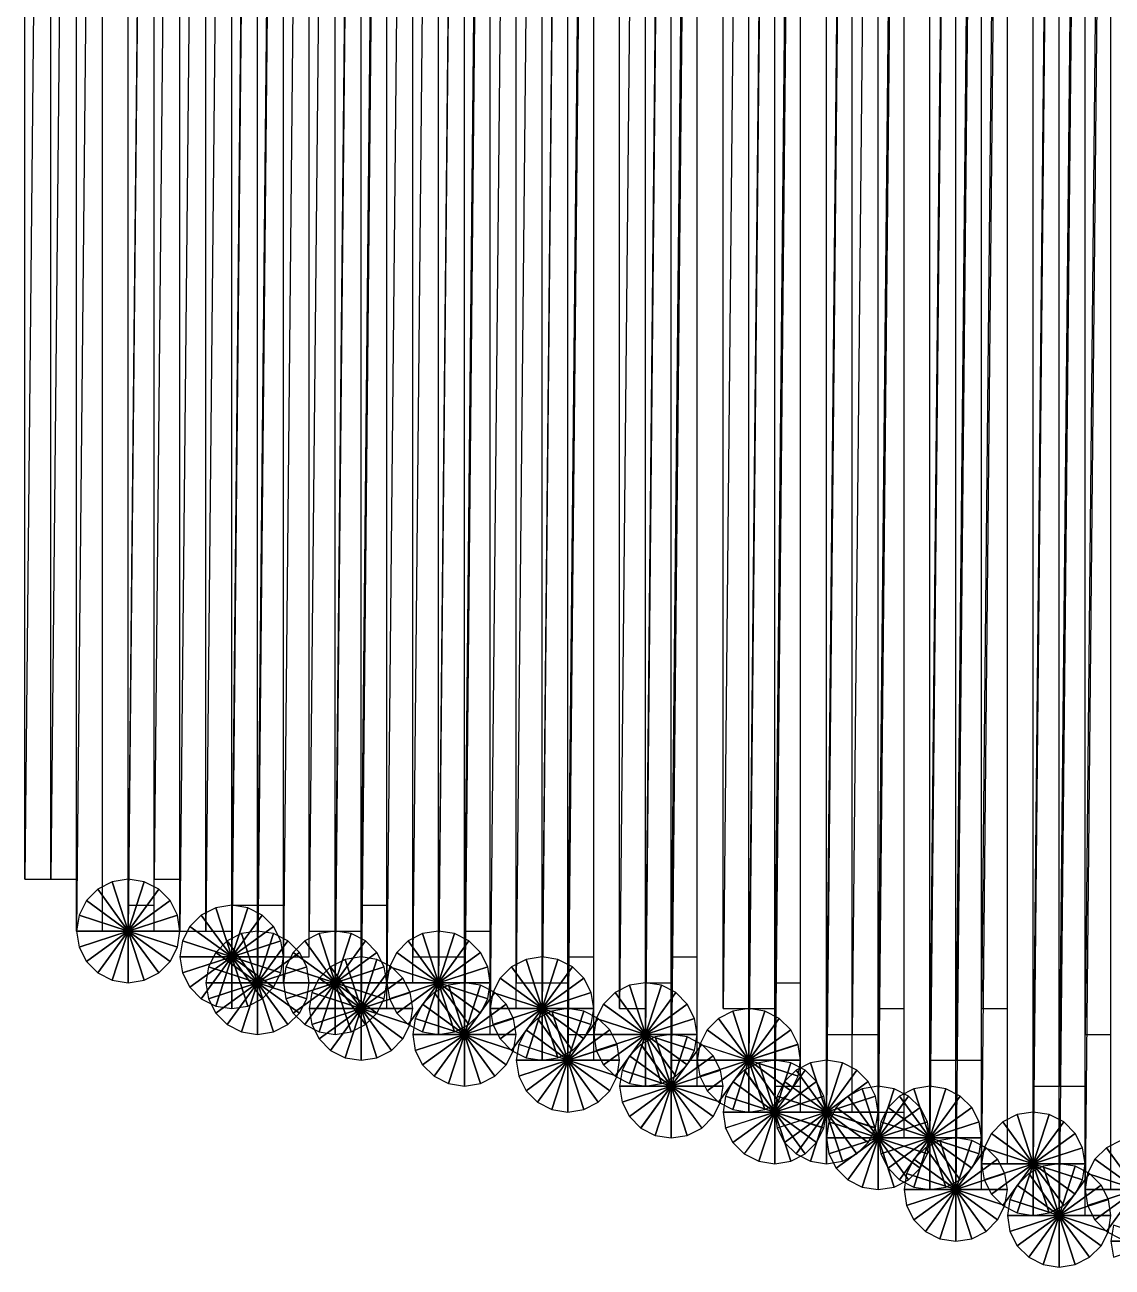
# Model space of a CAD drawing. Header units: metres. Extents: x -172 to 779, y -182 to 937.
# Drawn here: x -116 to -73.95, y 729 to 777.05 of the extents above; entities that cross this region are included whole.
import ezdxf

# ---------------------------------------------------------------- set-up
doc = ezdxf.new("R2010")
doc.units = ezdxf.units.M

msp = doc.modelspace()

# ---------------------------------------------------------------- linework, layer by layer
for points in [[(-116, 744), (-115, 744), (-115, 845), (-114.9999, 845.0001, 0.0001)], [(-115, 845), (-116, 744), (-116, 845), (-115.9999, 845.0001, 0.0001)], [(-116, 744), (-115, 744), (-115, 845), (-114.9999, 845.0001, 0.0001)], [(-115, 845), (-116, 744), (-116, 845), (-115.9999, 845.0001, 0.0001)], [(-115, 744), (-114, 744), (-114, 845), (-113.9999, 845.0001, 0.0001)], [(-114, 845), (-115, 744), (-115, 845), (-114.9999, 845.0001, 0.0001)], [(-111, 744), (-110, 744), (-110, 845), (-109.9999, 845.0001, 0.0001)], [(-110, 845), (-111, 744), (-111, 845), (-110.9999, 845.0001, 0.0001)], [(-112, 743), (-111, 743), (-111, 844), (-110.9999, 844.0001, 0.0001)], [(-111, 844), (-112, 743), (-112, 844), (-111.9999, 844.0001, 0.0001)], [(-112, 743), (-111, 743), (-111, 844), (-110.9999, 844.0001, 0.0001)], [(-111, 844), (-112, 743), (-112, 844), (-111.9999, 844.0001, 0.0001)], [(-108, 743), (-107, 743), (-107, 844), (-106.9999, 844.0001, 0.0001)], [(-107, 844), (-108, 743), (-108, 844), (-107.9999, 844.0001, 0.0001)], [(-107, 743), (-106, 743), (-106, 844), (-105.9999, 844.0001, 0.0001)], [(-106, 844), (-107, 743), (-107, 844), (-106.9999, 844.0001, 0.0001)], [(-103, 743), (-102, 743), (-102, 844), (-101.9999, 844.0001, 0.0001)], [(-102, 844), (-103, 743), (-103, 844), (-102.9999, 844.0001, 0.0001)], [(-114, 742), (-113, 742), (-113, 843), (-112.9999, 843.0001, 0.0001)], [(-113, 843), (-114, 742), (-114, 843), (-113.9999, 843.0001, 0.0001)], [(-112, 742), (-111, 742), (-111, 843), (-110.9999, 843.0001, 0.0001)], [(-111, 843), (-112, 742), (-112, 843), (-111.9999, 843.0001, 0.0001)], [(-110, 742), (-109, 742), (-109, 843), (-108.9999, 843.0001, 0.0001)], [(-109, 843), (-110, 742), (-110, 843), (-109.9999, 843.0001, 0.0001)], [(-109, 742), (-108, 742), (-108, 843), (-107.9999, 843.0001, 0.0001)], [(-108, 843), (-109, 742), (-109, 843), (-108.9999, 843.0001, 0.0001)], [(-105, 742), (-104, 742), (-104, 843), (-103.9999, 843.0001, 0.0001)], [(-104, 843), (-105, 742), (-105, 843), (-104.9999, 843.0001, 0.0001)], [(-104, 742), (-103, 742), (-103, 843), (-102.9999, 843.0001, 0.0001)], [(-103, 843), (-104, 742), (-104, 843), (-103.9999, 843.0001, 0.0001)], [(-99, 742), (-98, 742), (-98, 843), (-97.9999, 843.0001, 0.0001)], [(-98, 843), (-99, 742), (-99, 843), (-98.9999, 843.0001, 0.0001)], [(-108, 741), (-107, 741), (-107, 842), (-106.9999, 842.0001, 0.0001)], [(-107, 842), (-108, 741), (-108, 842), (-107.9999, 842.0001, 0.0001)], [(-106, 741), (-105, 741), (-105, 842), (-104.9999, 842.0001, 0.0001)], [(-105, 842), (-106, 741), (-106, 842), (-105.9999, 842.0001, 0.0001)], [(-101, 741), (-100, 741), (-100, 842), (-99.9999, 842.0001, 0.0001)], [(-100, 842), (-101, 741), (-101, 842), (-100.9999, 842.0001, 0.0001)], [(-100, 741), (-99, 741), (-99, 842), (-98.9999, 842.0001, 0.0001)], [(-99, 842), (-100, 741), (-100, 842), (-99.9999, 842.0001, 0.0001)], [(-95, 741), (-94, 741), (-94, 842), (-93.9999, 842.0001, 0.0001)], [(-94, 842), (-95, 741), (-95, 842), (-94.9999, 842.0001, 0.0001)], [(-91, 741), (-90, 741), (-90, 842), (-89.9999, 842.0001, 0.0001)], [(-90, 842), (-91, 741), (-91, 842), (-90.9999, 842.0001, 0.0001)], [(-107, 740), (-106, 740), (-106, 841), (-105.9999, 841.0001, 0.0001)], [(-106, 841), (-107, 740), (-107, 841), (-106.9999, 841.0001, 0.0001)], [(-104, 740), (-103, 740), (-103, 841), (-102.9999, 841.0001, 0.0001)], [(-103, 841), (-104, 740), (-104, 841), (-103.9999, 841.0001, 0.0001)], [(-102, 740), (-101, 740), (-101, 841), (-100.9999, 841.0001, 0.0001)], [(-101, 841), (-102, 740), (-102, 841), (-101.9999, 841.0001, 0.0001)], [(-100, 740), (-99, 740), (-99, 841), (-98.9999, 841.0001, 0.0001)], [(-99, 841), (-100, 740), (-100, 841), (-99.9999, 841.0001, 0.0001)], [(-97, 740), (-96, 740), (-96, 841), (-95.9999, 841.0001, 0.0001)], [(-96, 841), (-97, 740), (-97, 841), (-96.9999, 841.0001, 0.0001)], [(-96, 740), (-95, 740), (-95, 841), (-94.9999, 841.0001, 0.0001)], [(-95, 841), (-96, 740), (-96, 841), (-95.9999, 841.0001, 0.0001)], [(-92, 740), (-91, 740), (-91, 841), (-90.9999, 841.0001, 0.0001)], [(-91, 841), (-92, 740), (-92, 841), (-91.9999, 841.0001, 0.0001)], [(-87, 740), (-86, 740), (-86, 841), (-85.9999, 841.0001, 0.0001)], [(-86, 841), (-87, 740), (-87, 841), (-86.9999, 841.0001, 0.0001)], [(-103, 739), (-102, 739), (-102, 840), (-101.9999, 840.0001, 0.0001)], [(-102, 840), (-103, 739), (-103, 840), (-102.9999, 840.0001, 0.0001)], [(-98, 739), (-97, 739), (-97, 840), (-96.9999, 840.0001, 0.0001)], [(-97, 840), (-98, 739), (-98, 840), (-97.9999, 840.0001, 0.0001)], [(-96, 739), (-95, 739), (-95, 840), (-94.9999, 840.0001, 0.0001)], [(-95, 840), (-96, 739), (-96, 840), (-95.9999, 840.0001, 0.0001)], [(-93, 739), (-92, 739), (-92, 840), (-91.9999, 840.0001, 0.0001)], [(-92, 840), (-93, 739), (-93, 840), (-92.9999, 840.0001, 0.0001)], [(-89, 739), (-88, 739), (-88, 840), (-87.9999, 840.0001, 0.0001)], [(-88, 840), (-89, 739), (-89, 840), (-88.9999, 840.0001, 0.0001)], [(-88, 739), (-87, 739), (-87, 840), (-86.9999, 840.0001, 0.0001)], [(-87, 840), (-88, 739), (-88, 840), (-87.9999, 840.0001, 0.0001)], [(-83, 739), (-82, 739), (-82, 840), (-81.9999, 840.0001, 0.0001)], [(-82, 840), (-83, 739), (-83, 840), (-82.9999, 840.0001, 0.0001)], [(-79, 739), (-78, 739), (-78, 840), (-77.9999, 840.0001, 0.0001)], [(-78, 840), (-79, 739), (-79, 840), (-78.9999, 840.0001, 0.0001)], [(-99, 738), (-98, 738), (-98, 839), (-97.9999, 839.0001, 0.0001)], [(-98, 839), (-99, 738), (-99, 839), (-98.9999, 839.0001, 0.0001)], [(-95, 738), (-94, 738), (-94, 839), (-93.9999, 839.0001, 0.0001)], [(-94, 839), (-95, 738), (-95, 839), (-94.9999, 839.0001, 0.0001)], [(-92, 738), (-91, 738), (-91, 839), (-90.9999, 839.0001, 0.0001)], [(-91, 839), (-92, 738), (-92, 839), (-91.9999, 839.0001, 0.0001)], [(-85, 738), (-84, 738), (-84, 839), (-83.9999, 839.0001, 0.0001)], [(-84, 839), (-85, 738), (-85, 839), (-84.9999, 839.0001, 0.0001)], [(-84, 738), (-83, 738), (-83, 839), (-82.9999, 839.0001, 0.0001)], [(-83, 839), (-84, 738), (-84, 839), (-83.9999, 839.0001, 0.0001)], [(-75, 738), (-74, 738), (-74, 839), (-73.9999, 839.0001, 0.0001)], [(-74, 839), (-75, 738), (-75, 839), (-74.9999, 839.0001, 0.0001)], [(-95, 737), (-94, 737), (-94, 838), (-93.9999, 838.0001, 0.0001)], [(-94, 838), (-95, 737), (-95, 838), (-94.9999, 838.0001, 0.0001)], [(-91, 737), (-90, 737), (-90, 838), (-89.9999, 838.0001, 0.0001)], [(-90, 838), (-91, 737), (-91, 838), (-90.9999, 838.0001, 0.0001)], [(-88, 737), (-87, 737), (-87, 838), (-86.9999, 838.0001, 0.0001)], [(-87, 838), (-88, 737), (-88, 838), (-87.9999, 838.0001, 0.0001)], [(-81, 737), (-80, 737), (-80, 838), (-79.9999, 838.0001, 0.0001)], [(-80, 838), (-81, 737), (-81, 838), (-80.9999, 838.0001, 0.0001)], [(-80, 737), (-79, 737), (-79, 838), (-78.9999, 838.0001, 0.0001)], [(-79, 838), (-80, 737), (-80, 838), (-79.9999, 838.0001, 0.0001)], [(-91, 736), (-90, 736), (-90, 837), (-89.9999, 837.0001, 0.0001)], [(-90, 837), (-91, 736), (-91, 837), (-90.9999, 837.0001, 0.0001)], [(-87, 736), (-86, 736), (-86, 837), (-85.9999, 837.0001, 0.0001)], [(-86, 837), (-87, 736), (-87, 837), (-86.9999, 837.0001, 0.0001)], [(-77, 736), (-76, 736), (-76, 837), (-75.9999, 837.0001, 0.0001)], [(-76, 837), (-77, 736), (-77, 837), (-76.9999, 837.0001, 0.0001)], [(-76, 736), (-75, 736), (-75, 837), (-74.9999, 837.0001, 0.0001)], [(-75, 837), (-76, 736), (-76, 837), (-75.9999, 837.0001, 0.0001)], [(-87, 735), (-86, 735), (-86, 836), (-85.9999, 836.0001, 0.0001)], [(-86, 836), (-87, 735), (-87, 836), (-86.9999, 836.0001, 0.0001)], [(-85, 735), (-84, 735), (-84, 836), (-83.9999, 836.0001, 0.0001)], [(-84, 836), (-85, 735), (-85, 836), (-84.9999, 836.0001, 0.0001)], [(-83, 735), (-82, 735), (-82, 836), (-81.9999, 836.0001, 0.0001)], [(-82, 836), (-83, 735), (-83, 836), (-82.9999, 836.0001, 0.0001)], [(-83, 734), (-82, 734), (-82, 835), (-81.9999, 835.0001, 0.0001)], [(-82, 835), (-83, 734), (-83, 835), (-82.9999, 835.0001, 0.0001)], [(-81, 734), (-80, 734), (-80, 835), (-79.9999, 835.0001, 0.0001)], [(-80, 835), (-81, 734), (-81, 835), (-80.9999, 835.0001, 0.0001)], [(-79, 733), (-78, 733), (-78, 834), (-77.9999, 834.0001, 0.0001)], [(-78, 834), (-79, 733), (-79, 834), (-78.9999, 834.0001, 0.0001)], [(-77, 733), (-76, 733), (-76, 834), (-75.9999, 834.0001, 0.0001)], [(-76, 834), (-77, 733), (-77, 834), (-76.9999, 834.0001, 0.0001)], [(-80, 732), (-79, 732), (-79, 833), (-78.9999, 833.0001, 0.0001)], [(-79, 833), (-80, 732), (-80, 833), (-79.9999, 833.0001, 0.0001)], [(-75, 732), (-74, 732), (-74, 833), (-73.9999, 833.0001, 0.0001)], [(-74, 833), (-75, 732), (-75, 833), (-74.9999, 833.0001, 0.0001)], [(-76, 731), (-75, 731), (-75, 832), (-74.9999, 832.0001, 0.0001)], [(-75, 832), (-76, 731), (-76, 832), (-75.9999, 832.0001, 0.0001)], [(-112, 742), (-112.618034, 743.9021), (-113.17557, 743.61804), (-113.17547, 743.61816, 0.0001)], [(-112, 742), (-112, 744), (-112.618034, 743.9021), (-112.617935, 743.9022, 0.0001)], [(-112, 742), (-111.381966, 743.9021), (-112, 744), (-111.9999, 744.0001, 0.0001)], [(-112, 742), (-110.82443, 743.61804), (-111.381966, 743.9021), (-111.38187, 743.9022, 0.0001)], [(-112, 742), (-113.17557, 743.61804), (-113.618034, 743.1756), (-113.617935, 743.1757, 0.0001)], [(-112, 742), (-110.381966, 743.1756), (-110.82443, 743.61804), (-110.82433, 743.61816, 0.0001)], [(-112, 742), (-113.618034, 743.1756), (-113.902115, 742.61804), (-113.902016, 742.61816, 0.0001)], [(-112, 742), (-110.097885, 742.61804), (-110.381966, 743.1756), (-110.38187, 743.1757, 0.0001)], [(-108, 741), (-108.618034, 742.9021), (-109.17557, 742.61804), (-109.17547, 742.61816, 0.0001)], [(-108, 741), (-108, 743), (-108.618034, 742.9021), (-108.617935, 742.9022, 0.0001)], [(-108, 741), (-107.381966, 742.9021), (-108, 743), (-107.9999, 743.0001, 0.0001)], [(-108, 741), (-106.82443, 742.61804), (-107.381966, 742.9021), (-107.38187, 742.9022, 0.0001)], [(-112, 742), (-113.902115, 742.61804), (-114, 742), (-113.9999, 742.0001, 0.0001)], [(-112, 742), (-110, 742), (-110.097885, 742.61804), (-110.097786, 742.61816, 0.0001)], [(-108, 741), (-109.17557, 742.61804), (-109.618034, 742.1756), (-109.617935, 742.1757, 0.0001)], [(-108, 741), (-106.381966, 742.1756), (-106.82443, 742.61804), (-106.82433, 742.61816, 0.0001)], [(-112, 742), (-114, 742), (-113.902115, 741.38196), (-113.902016, 741.3821, 0.0001)], [(-112, 742), (-113.902115, 741.38196), (-113.618034, 740.8244), (-113.617935, 740.8245, 0.0001)], [(-112, 742), (-113.618034, 740.8244), (-113.17557, 740.38196), (-113.17547, 740.3821, 0.0001)], [(-112, 742), (-113.17557, 740.38196), (-112.618034, 740.0979), (-112.617935, 740.098, 0.0001)], [(-112, 742), (-112.618034, 740.0979), (-112, 740), (-111.9999, 740.0001, 0.0001)], [(-112, 742), (-110.097885, 741.38196), (-110, 742), (-109.9999, 742.0001, 0.0001)], [(-112, 742), (-112, 740), (-111.381966, 740.0979), (-111.38187, 740.098, 0.0001)], [(-112, 742), (-111.381966, 740.0979), (-110.82443, 740.38196), (-110.82433, 740.3821, 0.0001)], [(-112, 742), (-110.82443, 740.38196), (-110.381966, 740.8244), (-110.38187, 740.8245, 0.0001)], [(-112, 742), (-110.381966, 740.8244), (-110.097885, 741.38196), (-110.097786, 741.3821, 0.0001)], [(-108, 741), (-109.618034, 742.1756), (-109.902115, 741.61804), (-109.902016, 741.61816, 0.0001)], [(-107, 740), (-107.618034, 741.9021), (-108.17557, 741.61804), (-108.17547, 741.61816, 0.0001)], [(-108, 741), (-106.097885, 741.61804), (-106.381966, 742.1756), (-106.38187, 742.1757, 0.0001)], [(-107, 740), (-107, 742), (-107.618034, 741.9021), (-107.617935, 741.9022, 0.0001)], [(-107, 740), (-106.381966, 741.9021), (-107, 742), (-106.9999, 742.0001, 0.0001)], [(-107, 740), (-105.82443, 741.61804), (-106.381966, 741.9021), (-106.38187, 741.9022, 0.0001)], [(-104, 740), (-104.618034, 741.9021), (-105.17557, 741.61804), (-105.17547, 741.61816, 0.0001)], [(-104, 740), (-104, 742), (-104.618034, 741.9021), (-104.617935, 741.9022, 0.0001)], [(-104, 740), (-103.381966, 741.9021), (-104, 742), (-103.9999, 742.0001, 0.0001)], [(-104, 740), (-102.82443, 741.61804), (-103.381966, 741.9021), (-103.38187, 741.9022, 0.0001)], [(-100, 740), (-100.618034, 741.9021), (-101.17557, 741.61804), (-101.17547, 741.61816, 0.0001)], [(-100, 740), (-100, 742), (-100.618034, 741.9021), (-100.617935, 741.9022, 0.0001)], [(-100, 740), (-99.381966, 741.9021), (-100, 742), (-99.9999, 742.0001, 0.0001)], [(-100, 740), (-98.82443, 741.61804), (-99.381966, 741.9021), (-99.38187, 741.9022, 0.0001)], [(-108, 741), (-109.902115, 741.61804), (-110, 741), (-109.9999, 741.0001, 0.0001)], [(-107, 740), (-108.17557, 741.61804), (-108.618034, 741.1756), (-108.617935, 741.1757, 0.0001)], [(-108, 741), (-106, 741), (-106.097885, 741.61804), (-106.097786, 741.61816, 0.0001)], [(-107, 740), (-105.381966, 741.1756), (-105.82443, 741.61804), (-105.82433, 741.61816, 0.0001)], [(-104, 740), (-105.17557, 741.61804), (-105.618034, 741.1756), (-105.617935, 741.1757, 0.0001)], [(-104, 740), (-102.381966, 741.1756), (-102.82443, 741.61804), (-102.82433, 741.61816, 0.0001)], [(-100, 740), (-101.17557, 741.61804), (-101.618034, 741.1756), (-101.617935, 741.1757, 0.0001)], [(-100, 740), (-98.381966, 741.1756), (-98.82443, 741.61804), (-98.82433, 741.61816, 0.0001)], [(-108, 741), (-110, 741), (-109.902115, 740.38196), (-109.902016, 740.3821, 0.0001)], [(-108, 741), (-109.902115, 740.38196), (-109.618034, 739.8244), (-109.617935, 739.8245, 0.0001)], [(-108, 741), (-109.618034, 739.8244), (-109.17557, 739.38196), (-109.17547, 739.3821, 0.0001)], [(-108, 741), (-109.17557, 739.38196), (-108.618034, 739.0979), (-108.617935, 739.098, 0.0001)], [(-107, 740), (-108.618034, 741.1756), (-108.902115, 740.61804), (-108.902016, 740.61816, 0.0001)], [(-108, 741), (-108.618034, 739.0979), (-108, 739), (-107.9999, 739.0001, 0.0001)], [(-108, 741), (-106.097885, 740.38196), (-106, 741), (-105.9999, 741.0001, 0.0001)], [(-108, 741), (-108, 739), (-107.381966, 739.0979), (-107.38187, 739.098, 0.0001)], [(-108, 741), (-107.381966, 739.0979), (-106.82443, 739.38196), (-106.82433, 739.3821, 0.0001)], [(-108, 741), (-106.82443, 739.38196), (-106.381966, 739.8244), (-106.38187, 739.8245, 0.0001)], [(-108, 741), (-106.381966, 739.8244), (-106.097885, 740.38196), (-106.097786, 740.3821, 0.0001)], [(-107, 740), (-105.097885, 740.61804), (-105.381966, 741.1756), (-105.38187, 741.1757, 0.0001)], [(-104, 740), (-105.618034, 741.1756), (-105.902115, 740.61804), (-105.902016, 740.61816, 0.0001)], [(-104, 740), (-102.097885, 740.61804), (-102.381966, 741.1756), (-102.38187, 741.1757, 0.0001)], [(-103, 739), (-103, 741), (-103.618034, 740.9021), (-103.617935, 740.9022, 0.0001)], [(-103, 739), (-102.381966, 740.9021), (-103, 741), (-102.9999, 741.0001, 0.0001)], [(-100, 740), (-101.618034, 741.1756), (-101.902115, 740.61804), (-101.902016, 740.61816, 0.0001)], [(-100, 740), (-98.097885, 740.61804), (-98.381966, 741.1756), (-98.38187, 741.1757, 0.0001)], [(-96, 739), (-96, 741), (-96.618034, 740.9021), (-96.617935, 740.9022, 0.0001)], [(-96, 739), (-95.381966, 740.9021), (-96, 741), (-95.9999, 741.0001, 0.0001)], [(-107, 740), (-108.902115, 740.61804), (-109, 740), (-108.9999, 740.0001, 0.0001)], [(-107, 740), (-105, 740), (-105.097885, 740.61804), (-105.097786, 740.61816, 0.0001)], [(-104, 740), (-105.902115, 740.61804), (-106, 740), (-105.9999, 740.0001, 0.0001)], [(-103, 739), (-104.17557, 740.61804), (-104.618034, 740.1756), (-104.617935, 740.1757, 0.0001)], [(-103, 739), (-103.618034, 740.9021), (-104.17557, 740.61804), (-104.17547, 740.61816, 0.0001)], [(-104, 740), (-102, 740), (-102.097885, 740.61804), (-102.097786, 740.61816, 0.0001)], [(-103, 739), (-101.82443, 740.61804), (-102.381966, 740.9021), (-102.38187, 740.9022, 0.0001)], [(-103, 739), (-101.381966, 740.1756), (-101.82443, 740.61804), (-101.82433, 740.61816, 0.0001)], [(-100, 740), (-101.902115, 740.61804), (-102, 740), (-101.9999, 740.0001, 0.0001)], [(-100, 740), (-98, 740), (-98.097885, 740.61804), (-98.097786, 740.61816, 0.0001)], [(-96, 739), (-97.17557, 740.61804), (-97.618034, 740.1756), (-97.617935, 740.1757, 0.0001)], [(-96, 739), (-96.618034, 740.9021), (-97.17557, 740.61804), (-97.17547, 740.61816, 0.0001)], [(-96, 739), (-94.82443, 740.61804), (-95.381966, 740.9021), (-95.38187, 740.9022, 0.0001)], [(-96, 739), (-94.381966, 740.1756), (-94.82443, 740.61804), (-94.82433, 740.61816, 0.0001)], [(-107, 740), (-109, 740), (-108.902115, 739.38196), (-108.902016, 739.3821, 0.0001)], [(-107, 740), (-108.902115, 739.38196), (-108.618034, 738.8244), (-108.617935, 738.8245, 0.0001)], [(-107, 740), (-108.618034, 738.8244), (-108.17557, 738.38196), (-108.17547, 738.3821, 0.0001)], [(-107, 740), (-108.17557, 738.38196), (-107.618034, 738.0979), (-107.617935, 738.098, 0.0001)], [(-107, 740), (-107.618034, 738.0979), (-107, 738), (-106.9999, 738.0001, 0.0001)], [(-107, 740), (-105.097885, 739.38196), (-105, 740), (-104.9999, 740.0001, 0.0001)], [(-107, 740), (-107, 738), (-106.381966, 738.0979), (-106.38187, 738.098, 0.0001)], [(-107, 740), (-106.381966, 738.0979), (-105.82443, 738.38196), (-105.82433, 738.3821, 0.0001)], [(-107, 740), (-105.82443, 738.38196), (-105.381966, 738.8244), (-105.38187, 738.8245, 0.0001)], [(-107, 740), (-105.381966, 738.8244), (-105.097885, 739.38196), (-105.097786, 739.3821, 0.0001)], [(-104, 740), (-106, 740), (-105.902115, 739.38196), (-105.902016, 739.3821, 0.0001)], [(-104, 740), (-105.902115, 739.38196), (-105.618034, 738.8244), (-105.617935, 738.8245, 0.0001)], [(-104, 740), (-105.618034, 738.8244), (-105.17557, 738.38196), (-105.17547, 738.3821, 0.0001)], [(-104, 740), (-105.17557, 738.38196), (-104.618034, 738.0979), (-104.617935, 738.098, 0.0001)], [(-103, 739), (-104.618034, 740.1756), (-104.902115, 739.61804), (-104.902016, 739.61816, 0.0001)], [(-104, 740), (-104.618034, 738.0979), (-104, 738), (-103.9999, 738.0001, 0.0001)], [(-104, 740), (-102.097885, 739.38196), (-102, 740), (-101.9999, 740.0001, 0.0001)], [(-104, 740), (-104, 738), (-103.381966, 738.0979), (-103.38187, 738.098, 0.0001)], [(-104, 740), (-103.381966, 738.0979), (-102.82443, 738.38196), (-102.82433, 738.3821, 0.0001)], [(-104, 740), (-102.82443, 738.38196), (-102.381966, 738.8244), (-102.38187, 738.8245, 0.0001)], [(-104, 740), (-102.381966, 738.8244), (-102.097885, 739.38196), (-102.097786, 739.3821, 0.0001)], [(-103, 739), (-101.097885, 739.61804), (-101.381966, 740.1756), (-101.38187, 740.1757, 0.0001)], [(-100, 740), (-102, 740), (-101.902115, 739.38196), (-101.902016, 739.3821, 0.0001)], [(-100, 740), (-101.902115, 739.38196), (-101.618034, 738.8244), (-101.617935, 738.8245, 0.0001)], [(-100, 740), (-101.618034, 738.8244), (-101.17557, 738.38196), (-101.17547, 738.3821, 0.0001)], [(-100, 740), (-101.17557, 738.38196), (-100.618034, 738.0979), (-100.617935, 738.098, 0.0001)], [(-100, 740), (-100.618034, 738.0979), (-100, 738), (-99.9999, 738.0001, 0.0001)], [(-100, 740), (-98.097885, 739.38196), (-98, 740), (-97.9999, 740.0001, 0.0001)], [(-100, 740), (-100, 738), (-99.381966, 738.0979), (-99.38187, 738.098, 0.0001)], [(-100, 740), (-99.381966, 738.0979), (-98.82443, 738.38196), (-98.82433, 738.3821, 0.0001)], [(-100, 740), (-98.82443, 738.38196), (-98.381966, 738.8244), (-98.38187, 738.8245, 0.0001)], [(-100, 740), (-98.381966, 738.8244), (-98.097885, 739.38196), (-98.097786, 739.3821, 0.0001)], [(-99, 738), (-99, 740), (-99.618034, 739.9021), (-99.617935, 739.9022, 0.0001)], [(-99, 738), (-98.381966, 739.9021), (-99, 740), (-98.9999, 740.0001, 0.0001)], [(-96, 739), (-97.618034, 740.1756), (-97.902115, 739.61804), (-97.902016, 739.61816, 0.0001)], [(-96, 739), (-94.097885, 739.61804), (-94.381966, 740.1756), (-94.38187, 740.1757, 0.0001)], [(-92, 738), (-92, 740), (-92.618034, 739.9021), (-92.617935, 739.9022, 0.0001)], [(-92, 738), (-91.381966, 739.9021), (-92, 740), (-91.9999, 740.0001, 0.0001)], [(-103, 739), (-104.902115, 739.61804), (-105, 739), (-104.9999, 739.0001, 0.0001)], [(-103, 739), (-101, 739), (-101.097885, 739.61804), (-101.097786, 739.61816, 0.0001)], [(-99, 738), (-100.17557, 739.61804), (-100.618034, 739.1756), (-100.617935, 739.1757, 0.0001)], [(-99, 738), (-99.618034, 739.9021), (-100.17557, 739.61804), (-100.17547, 739.61816, 0.0001)], [(-99, 738), (-97.82443, 739.61804), (-98.381966, 739.9021), (-98.38187, 739.9022, 0.0001)], [(-99, 738), (-97.381966, 739.1756), (-97.82443, 739.61804), (-97.82433, 739.61816, 0.0001)], [(-96, 739), (-97.902115, 739.61804), (-98, 739), (-97.9999, 739.0001, 0.0001)], [(-96, 739), (-94, 739), (-94.097885, 739.61804), (-94.097786, 739.61816, 0.0001)], [(-92, 738), (-93.17557, 739.61804), (-93.618034, 739.1756), (-93.617935, 739.1757, 0.0001)], [(-92, 738), (-92.618034, 739.9021), (-93.17557, 739.61804), (-93.17547, 739.61816, 0.0001)], [(-92, 738), (-90.82443, 739.61804), (-91.381966, 739.9021), (-91.38187, 739.9022, 0.0001)], [(-92, 738), (-90.381966, 739.1756), (-90.82443, 739.61804), (-90.82433, 739.61816, 0.0001)], [(-103, 739), (-105, 739), (-104.902115, 738.38196), (-104.902016, 738.3821, 0.0001)], [(-103, 739), (-104.902115, 738.38196), (-104.618034, 737.8244), (-104.617935, 737.8245, 0.0001)], [(-103, 739), (-104.618034, 737.8244), (-104.17557, 737.38196), (-104.17547, 737.3821, 0.0001)], [(-103, 739), (-104.17557, 737.38196), (-103.618034, 737.0979), (-103.617935, 737.098, 0.0001)], [(-103, 739), (-103.618034, 737.0979), (-103, 737), (-102.9999, 737.0001, 0.0001)], [(-103, 739), (-101.097885, 738.38196), (-101, 739), (-100.9999, 739.0001, 0.0001)], [(-103, 739), (-103, 737), (-102.381966, 737.0979), (-102.38187, 737.098, 0.0001)], [(-103, 739), (-102.381966, 737.0979), (-101.82443, 737.38196), (-101.82433, 737.3821, 0.0001)], [(-103, 739), (-101.82443, 737.38196), (-101.381966, 737.8244), (-101.38187, 737.8245, 0.0001)], [(-103, 739), (-101.381966, 737.8244), (-101.097885, 738.38196), (-101.097786, 738.3821, 0.0001)], [(-99, 738), (-100.618034, 739.1756), (-100.902115, 738.61804), (-100.902016, 738.61816, 0.0001)], [(-99, 738), (-97.097885, 738.61804), (-97.381966, 739.1756), (-97.38187, 739.1757, 0.0001)], [(-96, 739), (-98, 739), (-97.902115, 738.38196), (-97.902016, 738.3821, 0.0001)], [(-96, 739), (-97.902115, 738.38196), (-97.618034, 737.8244), (-97.617935, 737.8245, 0.0001)], [(-96, 739), (-97.618034, 737.8244), (-97.17557, 737.38196), (-97.17547, 737.3821, 0.0001)], [(-96, 739), (-97.17557, 737.38196), (-96.618034, 737.0979), (-96.617935, 737.098, 0.0001)], [(-96, 739), (-96.618034, 737.0979), (-96, 737), (-95.9999, 737.0001, 0.0001)], [(-96, 739), (-94.097885, 738.38196), (-94, 739), (-93.9999, 739.0001, 0.0001)], [(-96, 739), (-96, 737), (-95.381966, 737.0979), (-95.38187, 737.098, 0.0001)], [(-96, 739), (-95.381966, 737.0979), (-94.82443, 737.38196), (-94.82433, 737.3821, 0.0001)], [(-96, 739), (-94.82443, 737.38196), (-94.381966, 737.8244), (-94.38187, 737.8245, 0.0001)], [(-96, 739), (-94.381966, 737.8244), (-94.097885, 738.38196), (-94.097786, 738.3821, 0.0001)], [(-95, 737), (-95, 739), (-95.618034, 738.9021), (-95.617935, 738.9022, 0.0001)], [(-95, 737), (-94.381966, 738.9021), (-95, 739), (-94.9999, 739.0001, 0.0001)], [(-92, 738), (-93.618034, 739.1756), (-93.902115, 738.61804), (-93.902016, 738.61816, 0.0001)], [(-92, 738), (-90.097885, 738.61804), (-90.381966, 739.1756), (-90.38187, 739.1757, 0.0001)], [(-88, 737), (-88, 739), (-88.618034, 738.9021), (-88.617935, 738.9022, 0.0001)], [(-88, 737), (-87.381966, 738.9021), (-88, 739), (-87.9999, 739.0001, 0.0001)], [(-99, 738), (-100.902115, 738.61804), (-101, 738), (-100.9999, 738.0001, 0.0001)], [(-99, 738), (-97, 738), (-97.097885, 738.61804), (-97.097786, 738.61816, 0.0001)], [(-95, 737), (-96.17557, 738.61804), (-96.618034, 738.1756), (-96.617935, 738.1757, 0.0001)], [(-95, 737), (-95.618034, 738.9021), (-96.17557, 738.61804), (-96.17547, 738.61816, 0.0001)], [(-95, 737), (-93.82443, 738.61804), (-94.381966, 738.9021), (-94.38187, 738.9022, 0.0001)], [(-95, 737), (-93.381966, 738.1756), (-93.82443, 738.61804), (-93.82433, 738.61816, 0.0001)], [(-92, 738), (-93.902115, 738.61804), (-94, 738), (-93.9999, 738.0001, 0.0001)], [(-92, 738), (-90, 738), (-90.097885, 738.61804), (-90.097786, 738.61816, 0.0001)], [(-88, 737), (-89.17557, 738.61804), (-89.618034, 738.1756), (-89.617935, 738.1757, 0.0001)], [(-88, 737), (-88.618034, 738.9021), (-89.17557, 738.61804), (-89.17547, 738.61816, 0.0001)], [(-88, 737), (-86.82443, 738.61804), (-87.381966, 738.9021), (-87.38187, 738.9022, 0.0001)], [(-88, 737), (-86.381966, 738.1756), (-86.82443, 738.61804), (-86.82433, 738.61816, 0.0001)], [(-95, 737), (-96.618034, 738.1756), (-96.902115, 737.61804), (-96.902016, 737.61816, 0.0001)], [(-95, 737), (-93.097885, 737.61804), (-93.381966, 738.1756), (-93.38187, 738.1757, 0.0001)], [(-88, 737), (-89.618034, 738.1756), (-89.902115, 737.61804), (-89.902016, 737.61816, 0.0001)], [(-88, 737), (-86.097885, 737.61804), (-86.381966, 738.1756), (-86.38187, 738.1757, 0.0001)], [(-99, 738), (-101, 738), (-100.902115, 737.38196), (-100.902016, 737.3821, 0.0001)], [(-99, 738), (-100.902115, 737.38196), (-100.618034, 736.8244), (-100.617935, 736.8245, 0.0001)], [(-99, 738), (-100.618034, 736.8244), (-100.17557, 736.38196), (-100.17547, 736.3821, 0.0001)], [(-99, 738), (-100.17557, 736.38196), (-99.618034, 736.0979), (-99.617935, 736.098, 0.0001)], [(-99, 738), (-99.618034, 736.0979), (-99, 736), (-98.9999, 736.0001, 0.0001)], [(-99, 738), (-97.097885, 737.38196), (-97, 738), (-96.9999, 738.0001, 0.0001)], [(-99, 738), (-99, 736), (-98.381966, 736.0979), (-98.38187, 736.098, 0.0001)], [(-99, 738), (-98.381966, 736.0979), (-97.82443, 736.38196), (-97.82433, 736.3821, 0.0001)], [(-99, 738), (-97.82443, 736.38196), (-97.381966, 736.8244), (-97.38187, 736.8245, 0.0001)], [(-99, 738), (-97.381966, 736.8244), (-97.097885, 737.38196), (-97.097786, 737.3821, 0.0001)], [(-95, 737), (-96.902115, 737.61804), (-97, 737), (-96.9999, 737.0001, 0.0001)], [(-95, 737), (-93, 737), (-93.097885, 737.61804), (-93.097786, 737.61816, 0.0001)], [(-92, 738), (-94, 738), (-93.902115, 737.38196), (-93.902016, 737.3821, 0.0001)], [(-92, 738), (-93.902115, 737.38196), (-93.618034, 736.8244), (-93.617935, 736.8245, 0.0001)], [(-92, 738), (-93.618034, 736.8244), (-93.17557, 736.38196), (-93.17547, 736.3821, 0.0001)], [(-92, 738), (-93.17557, 736.38196), (-92.618034, 736.0979), (-92.617935, 736.098, 0.0001)], [(-92, 738), (-92.618034, 736.0979), (-92, 736), (-91.9999, 736.0001, 0.0001)], [(-91, 736), (-92.17557, 737.61804), (-92.618034, 737.1756), (-92.617935, 737.1757, 0.0001)], [(-91, 736), (-91.618034, 737.9021), (-92.17557, 737.61804), (-92.17547, 737.61816, 0.0001)], [(-92, 738), (-90.097885, 737.38196), (-90, 738), (-89.9999, 738.0001, 0.0001)], [(-92, 738), (-92, 736), (-91.381966, 736.0979), (-91.38187, 736.098, 0.0001)], [(-92, 738), (-91.381966, 736.0979), (-90.82443, 736.38196), (-90.82433, 736.3821, 0.0001)], [(-92, 738), (-90.82443, 736.38196), (-90.381966, 736.8244), (-90.38187, 736.8245, 0.0001)], [(-92, 738), (-90.381966, 736.8244), (-90.097885, 737.38196), (-90.097786, 737.3821, 0.0001)], [(-91, 736), (-91, 738), (-91.618034, 737.9021), (-91.617935, 737.9022, 0.0001)], [(-91, 736), (-90.381966, 737.9021), (-91, 738), (-90.9999, 738.0001, 0.0001)], [(-91, 736), (-89.82443, 737.61804), (-90.381966, 737.9021), (-90.38187, 737.9022, 0.0001)], [(-91, 736), (-89.381966, 737.1756), (-89.82443, 737.61804), (-89.82433, 737.61816, 0.0001)], [(-88, 737), (-89.902115, 737.61804), (-90, 737), (-89.9999, 737.0001, 0.0001)], [(-88, 737), (-86, 737), (-86.097885, 737.61804), (-86.097786, 737.61816, 0.0001)], [(-91, 736), (-92.618034, 737.1756), (-92.902115, 736.61804), (-92.902016, 736.61816, 0.0001)], [(-91, 736), (-89.097885, 736.61804), (-89.381966, 737.1756), (-89.38187, 737.1757, 0.0001)], [(-95, 737), (-97, 737), (-96.902115, 736.38196), (-96.902016, 736.3821, 0.0001)], [(-95, 737), (-96.902115, 736.38196), (-96.618034, 735.8244), (-96.617935, 735.8245, 0.0001)], [(-95, 737), (-96.618034, 735.8244), (-96.17557, 735.38196), (-96.17547, 735.3821, 0.0001)], [(-95, 737), (-96.17557, 735.38196), (-95.618034, 735.0979), (-95.617935, 735.098, 0.0001)], [(-95, 737), (-95.618034, 735.0979), (-95, 735), (-94.9999, 735.0001, 0.0001)], [(-95, 737), (-93.097885, 736.38196), (-93, 737), (-92.9999, 737.0001, 0.0001)], [(-95, 737), (-95, 735), (-94.381966, 735.0979), (-94.38187, 735.098, 0.0001)], [(-95, 737), (-94.381966, 735.0979), (-93.82443, 735.38196), (-93.82433, 735.3821, 0.0001)], [(-95, 737), (-93.82443, 735.38196), (-93.381966, 735.8244), (-93.38187, 735.8245, 0.0001)], [(-95, 737), (-93.381966, 735.8244), (-93.097885, 736.38196), (-93.097786, 736.3821, 0.0001)], [(-91, 736), (-92.902115, 736.61804), (-93, 736), (-92.9999, 736.0001, 0.0001)], [(-91, 736), (-89, 736), (-89.097885, 736.61804), (-89.097786, 736.61816, 0.0001)], [(-88, 737), (-90, 737), (-89.902115, 736.38196), (-89.902016, 736.3821, 0.0001)], [(-88, 737), (-89.902115, 736.38196), (-89.618034, 735.8244), (-89.617935, 735.8245, 0.0001)], [(-88, 737), (-89.618034, 735.8244), (-89.17557, 735.38196), (-89.17547, 735.3821, 0.0001)], [(-88, 737), (-89.17557, 735.38196), (-88.618034, 735.0979), (-88.617935, 735.098, 0.0001)], [(-88, 737), (-88.618034, 735.0979), (-88, 735), (-87.9999, 735.0001, 0.0001)], [(-87, 735), (-88.17557, 736.61804), (-88.618034, 736.1756), (-88.617935, 736.1757, 0.0001)], [(-87, 735), (-87.618034, 736.9021), (-88.17557, 736.61804), (-88.17547, 736.61816, 0.0001)], [(-88, 737), (-86.097885, 736.38196), (-86, 737), (-85.9999, 737.0001, 0.0001)], [(-88, 737), (-88, 735), (-87.381966, 735.0979), (-87.38187, 735.098, 0.0001)], [(-88, 737), (-87.381966, 735.0979), (-86.82443, 735.38196), (-86.82433, 735.3821, 0.0001)], [(-88, 737), (-86.82443, 735.38196), (-86.381966, 735.8244), (-86.38187, 735.8245, 0.0001)], [(-88, 737), (-86.381966, 735.8244), (-86.097885, 736.38196), (-86.097786, 736.3821, 0.0001)], [(-87, 735), (-87, 737), (-87.618034, 736.9021), (-87.617935, 736.9022, 0.0001)], [(-87, 735), (-86.381966, 736.9021), (-87, 737), (-86.9999, 737.0001, 0.0001)], [(-87, 735), (-85.82443, 736.61804), (-86.381966, 736.9021), (-86.38187, 736.9022, 0.0001)], [(-87, 735), (-85.381966, 736.1756), (-85.82443, 736.61804), (-85.82433, 736.61816, 0.0001)], [(-85, 735), (-86.17557, 736.61804), (-86.618034, 736.1756), (-86.617935, 736.1757, 0.0001)], [(-85, 735), (-85.618034, 736.9021), (-86.17557, 736.61804), (-86.17547, 736.61816, 0.0001)], [(-85, 735), (-85, 737), (-85.618034, 736.9021), (-85.617935, 736.9022, 0.0001)], [(-85, 735), (-84.381966, 736.9021), (-85, 737), (-84.9999, 737.0001, 0.0001)], [(-85, 735), (-83.82443, 736.61804), (-84.381966, 736.9021), (-84.38187, 736.9022, 0.0001)], [(-85, 735), (-83.381966, 736.1756), (-83.82443, 736.61804), (-83.82433, 736.61816, 0.0001)], [(-87, 735), (-88.618034, 736.1756), (-88.902115, 735.61804), (-88.902016, 735.61816, 0.0001)], [(-87, 735), (-85.097885, 735.61804), (-85.381966, 736.1756), (-85.38187, 736.1757, 0.0001)], [(-85, 735), (-86.618034, 736.1756), (-86.902115, 735.61804), (-86.902016, 735.61816, 0.0001)], [(-85, 735), (-83.097885, 735.61804), (-83.381966, 736.1756), (-83.38187, 736.1757, 0.0001)], [(-91, 736), (-93, 736), (-92.902115, 735.38196), (-92.902016, 735.3821, 0.0001)], [(-91, 736), (-92.902115, 735.38196), (-92.618034, 734.8244), (-92.617935, 734.8245, 0.0001)], [(-91, 736), (-92.618034, 734.8244), (-92.17557, 734.38196), (-92.17547, 734.3821, 0.0001)], [(-91, 736), (-92.17557, 734.38196), (-91.618034, 734.0979), (-91.617935, 734.098, 0.0001)], [(-91, 736), (-91.618034, 734.0979), (-91, 734), (-90.9999, 734.0001, 0.0001)], [(-91, 736), (-89.097885, 735.38196), (-89, 736), (-88.9999, 736.0001, 0.0001)], [(-91, 736), (-91, 734), (-90.381966, 734.0979), (-90.38187, 734.098, 0.0001)], [(-91, 736), (-90.381966, 734.0979), (-89.82443, 734.38196), (-89.82433, 734.3821, 0.0001)], [(-91, 736), (-89.82443, 734.38196), (-89.381966, 734.8244), (-89.38187, 734.8245, 0.0001)], [(-91, 736), (-89.381966, 734.8244), (-89.097885, 735.38196), (-89.097786, 735.3821, 0.0001)], [(-83, 734), (-83.618034, 735.9021), (-84.17557, 735.61804), (-84.17547, 735.61816, 0.0001)], [(-83, 734), (-83, 736), (-83.618034, 735.9021), (-83.617935, 735.9022, 0.0001)], [(-83, 734), (-82.381966, 735.9021), (-83, 736), (-82.9999, 736.0001, 0.0001)], [(-83, 734), (-81.82443, 735.61804), (-82.381966, 735.9021), (-82.38187, 735.9022, 0.0001)], [(-81, 734), (-81.618034, 735.9021), (-82.17557, 735.61804), (-82.17547, 735.61816, 0.0001)], [(-81, 734), (-81, 736), (-81.618034, 735.9021), (-81.617935, 735.9022, 0.0001)], [(-81, 734), (-80.381966, 735.9021), (-81, 736), (-80.9999, 736.0001, 0.0001)], [(-81, 734), (-79.82443, 735.61804), (-80.381966, 735.9021), (-80.38187, 735.9022, 0.0001)], [(-87, 735), (-88.902115, 735.61804), (-89, 735), (-88.9999, 735.0001, 0.0001)], [(-87, 735), (-85, 735), (-85.097885, 735.61804), (-85.097786, 735.61816, 0.0001)], [(-85, 735), (-86.902115, 735.61804), (-87, 735), (-86.9999, 735.0001, 0.0001)], [(-85, 735), (-83, 735), (-83.097885, 735.61804), (-83.097786, 735.61816, 0.0001)], [(-83, 734), (-84.618034, 735.1756), (-84.902115, 734.61804), (-84.902016, 734.61816, 0.0001)], [(-83, 734), (-84.17557, 735.61804), (-84.618034, 735.1756), (-84.617935, 735.1757, 0.0001)], [(-83, 734), (-81.381966, 735.1756), (-81.82443, 735.61804), (-81.82433, 735.61816, 0.0001)], [(-83, 734), (-81.097885, 734.61804), (-81.381966, 735.1756), (-81.38187, 735.1757, 0.0001)], [(-81, 734), (-82.618034, 735.1756), (-82.902115, 734.61804), (-82.902016, 734.61816, 0.0001)], [(-81, 734), (-82.17557, 735.61804), (-82.618034, 735.1756), (-82.617935, 735.1757, 0.0001)], [(-81, 734), (-79.381966, 735.1756), (-79.82443, 735.61804), (-79.82433, 735.61816, 0.0001)], [(-81, 734), (-79.097885, 734.61804), (-79.381966, 735.1756), (-79.38187, 735.1757, 0.0001)], [(-87, 735), (-89, 735), (-88.902115, 734.38196), (-88.902016, 734.3821, 0.0001)], [(-87, 735), (-88.902115, 734.38196), (-88.618034, 733.8244), (-88.617935, 733.8245, 0.0001)], [(-87, 735), (-88.618034, 733.8244), (-88.17557, 733.38196), (-88.17547, 733.3821, 0.0001)], [(-87, 735), (-88.17557, 733.38196), (-87.618034, 733.0979), (-87.617935, 733.098, 0.0001)], [(-87, 735), (-87.618034, 733.0979), (-87, 733), (-86.9999, 733.0001, 0.0001)], [(-87, 735), (-85.097885, 734.38196), (-85, 735), (-84.9999, 735.0001, 0.0001)], [(-85, 735), (-87, 735), (-86.902115, 734.38196), (-86.902016, 734.3821, 0.0001)], [(-87, 735), (-87, 733), (-86.381966, 733.0979), (-86.38187, 733.098, 0.0001)], [(-87, 735), (-86.381966, 733.0979), (-85.82443, 733.38196), (-85.82433, 733.3821, 0.0001)], [(-87, 735), (-85.82443, 733.38196), (-85.381966, 733.8244), (-85.38187, 733.8245, 0.0001)], [(-87, 735), (-85.381966, 733.8244), (-85.097885, 734.38196), (-85.097786, 734.3821, 0.0001)], [(-85, 735), (-86.902115, 734.38196), (-86.618034, 733.8244), (-86.617935, 733.8245, 0.0001)], [(-85, 735), (-86.618034, 733.8244), (-86.17557, 733.38196), (-86.17547, 733.3821, 0.0001)], [(-85, 735), (-86.17557, 733.38196), (-85.618034, 733.0979), (-85.617935, 733.098, 0.0001)], [(-85, 735), (-85.618034, 733.0979), (-85, 733), (-84.9999, 733.0001, 0.0001)], [(-85, 735), (-83.097885, 734.38196), (-83, 735), (-82.9999, 735.0001, 0.0001)], [(-85, 735), (-85, 733), (-84.381966, 733.0979), (-84.38187, 733.098, 0.0001)], [(-85, 735), (-84.381966, 733.0979), (-83.82443, 733.38196), (-83.82433, 733.3821, 0.0001)], [(-85, 735), (-83.82443, 733.38196), (-83.381966, 733.8244), (-83.38187, 733.8245, 0.0001)], [(-85, 735), (-83.381966, 733.8244), (-83.097885, 734.38196), (-83.097786, 734.3821, 0.0001)], [(-77, 733), (-77.618034, 734.9021), (-78.17557, 734.61804), (-78.17547, 734.61816, 0.0001)], [(-77, 733), (-77, 735), (-77.618034, 734.9021), (-77.617935, 734.9022, 0.0001)], [(-77, 733), (-76.381966, 734.9021), (-77, 735), (-76.9999, 735.0001, 0.0001)], [(-77, 733), (-75.82443, 734.61804), (-76.381966, 734.9021), (-76.38187, 734.9022, 0.0001)], [(-83, 734), (-84.902115, 734.61804), (-85, 734), (-84.9999, 734.0001, 0.0001)], [(-83, 734), (-81, 734), (-81.097885, 734.61804), (-81.097786, 734.61816, 0.0001)], [(-81, 734), (-82.902115, 734.61804), (-83, 734), (-82.9999, 734.0001, 0.0001)], [(-81, 734), (-79, 734), (-79.097885, 734.61804), (-79.097786, 734.61816, 0.0001)], [(-77, 733), (-78.17557, 734.61804), (-78.618034, 734.1756), (-78.617935, 734.1757, 0.0001)], [(-77, 733), (-75.381966, 734.1756), (-75.82443, 734.61804), (-75.82433, 734.61816, 0.0001)], [(-83, 734), (-85, 734), (-84.902115, 733.38196), (-84.902016, 733.3821, 0.0001)], [(-83, 734), (-84.902115, 733.38196), (-84.618034, 732.8244), (-84.617935, 732.8245, 0.0001)], [(-83, 734), (-84.618034, 732.8244), (-84.17557, 732.38196), (-84.17547, 732.3821, 0.0001)], [(-83, 734), (-84.17557, 732.38196), (-83.618034, 732.0979), (-83.617935, 732.098, 0.0001)], [(-83, 734), (-83.618034, 732.0979), (-83, 732), (-82.9999, 732.0001, 0.0001)], [(-83, 734), (-81.097885, 733.38196), (-81, 734), (-80.9999, 734.0001, 0.0001)], [(-81, 734), (-83, 734), (-82.902115, 733.38196), (-82.902016, 733.3821, 0.0001)], [(-83, 734), (-83, 732), (-82.381966, 732.0979), (-82.38187, 732.098, 0.0001)], [(-83, 734), (-82.381966, 732.0979), (-81.82443, 732.38196), (-81.82433, 732.3821, 0.0001)], [(-83, 734), (-81.82443, 732.38196), (-81.381966, 732.8244), (-81.38187, 732.8245, 0.0001)], [(-83, 734), (-81.381966, 732.8244), (-81.097885, 733.38196), (-81.097786, 733.3821, 0.0001)], [(-81, 734), (-82.902115, 733.38196), (-82.618034, 732.8244), (-82.617935, 732.8245, 0.0001)], [(-81, 734), (-82.618034, 732.8244), (-82.17557, 732.38196), (-82.17547, 732.3821, 0.0001)], [(-81, 734), (-82.17557, 732.38196), (-81.618034, 732.0979), (-81.617935, 732.098, 0.0001)], [(-81, 734), (-81.618034, 732.0979), (-81, 732), (-80.9999, 732.0001, 0.0001)], [(-80, 732), (-80.618034, 733.9021), (-81.17557, 733.61804), (-81.17547, 733.61816, 0.0001)], [(-81, 734), (-79.097885, 733.38196), (-79, 734), (-78.9999, 734.0001, 0.0001)], [(-81, 734), (-81, 732), (-80.381966, 732.0979), (-80.38187, 732.098, 0.0001)], [(-81, 734), (-80.381966, 732.0979), (-79.82443, 732.38196), (-79.82433, 732.3821, 0.0001)], [(-81, 734), (-79.82443, 732.38196), (-79.381966, 732.8244), (-79.38187, 732.8245, 0.0001)], [(-81, 734), (-79.381966, 732.8244), (-79.097885, 733.38196), (-79.097786, 733.3821, 0.0001)], [(-80, 732), (-80, 734), (-80.618034, 733.9021), (-80.617935, 733.9022, 0.0001)], [(-80, 732), (-79.381966, 733.9021), (-80, 734), (-79.9999, 734.0001, 0.0001)], [(-80, 732), (-78.82443, 733.61804), (-79.381966, 733.9021), (-79.38187, 733.9022, 0.0001)], [(-77, 733), (-78.618034, 734.1756), (-78.902115, 733.61804), (-78.902016, 733.61816, 0.0001)], [(-77, 733), (-75.097885, 733.61804), (-75.381966, 734.1756), (-75.38187, 734.1757, 0.0001)], [(-73, 732), (-73.618034, 733.9021), (-74.17557, 733.61804), (-74.17547, 733.61816, 0.0001)], [(-80, 732), (-81.17557, 733.61804), (-81.618034, 733.1756), (-81.617935, 733.1757, 0.0001)], [(-80, 732), (-78.381966, 733.1756), (-78.82443, 733.61804), (-78.82433, 733.61816, 0.0001)], [(-77, 733), (-78.902115, 733.61804), (-79, 733), (-78.9999, 733.0001, 0.0001)], [(-77, 733), (-75, 733), (-75.097885, 733.61804), (-75.097786, 733.61816, 0.0001)], [(-73, 732), (-74.17557, 733.61804), (-74.618034, 733.1756), (-74.617935, 733.1757, 0.0001)], [(-80, 732), (-81.618034, 733.1756), (-81.902115, 732.61804), (-81.902016, 732.61816, 0.0001)], [(-80, 732), (-78.097885, 732.61804), (-78.381966, 733.1756), (-78.38187, 733.1757, 0.0001)], [(-77, 733), (-79, 733), (-78.902115, 732.38196), (-78.902016, 732.3821, 0.0001)], [(-77, 733), (-78.902115, 732.38196), (-78.618034, 731.8244), (-78.617935, 731.8245, 0.0001)], [(-77, 733), (-78.618034, 731.8244), (-78.17557, 731.38196), (-78.17547, 731.3821, 0.0001)], [(-77, 733), (-78.17557, 731.38196), (-77.618034, 731.0979), (-77.617935, 731.098, 0.0001)], [(-77, 733), (-77.618034, 731.0979), (-77, 731), (-76.9999, 731.0001, 0.0001)], [(-76, 731), (-76.618034, 732.9021), (-77.17557, 732.61804), (-77.17547, 732.61816, 0.0001)], [(-77, 733), (-75.097885, 732.38196), (-75, 733), (-74.9999, 733.0001, 0.0001)], [(-77, 733), (-77, 731), (-76.381966, 731.0979), (-76.38187, 731.098, 0.0001)], [(-77, 733), (-76.381966, 731.0979), (-75.82443, 731.38196), (-75.82433, 731.3821, 0.0001)], [(-77, 733), (-75.82443, 731.38196), (-75.381966, 731.8244), (-75.38187, 731.8245, 0.0001)], [(-77, 733), (-75.381966, 731.8244), (-75.097885, 732.38196), (-75.097786, 732.3821, 0.0001)], [(-76, 731), (-76, 733), (-76.618034, 732.9021), (-76.617935, 732.9022, 0.0001)], [(-76, 731), (-75.381966, 732.9021), (-76, 733), (-75.9999, 733.0001, 0.0001)], [(-76, 731), (-74.82443, 732.61804), (-75.381966, 732.9021), (-75.38187, 732.9022, 0.0001)], [(-73, 732), (-74.618034, 733.1756), (-74.902115, 732.61804), (-74.902016, 732.61816, 0.0001)], [(-80, 732), (-81.902115, 732.61804), (-82, 732), (-81.9999, 732.0001, 0.0001)], [(-80, 732), (-78, 732), (-78.097885, 732.61804), (-78.097786, 732.61816, 0.0001)], [(-76, 731), (-77.17557, 732.61804), (-77.618034, 732.1756), (-77.617935, 732.1757, 0.0001)], [(-76, 731), (-74.381966, 732.1756), (-74.82443, 732.61804), (-74.82433, 732.61816, 0.0001)], [(-73, 732), (-74.902115, 732.61804), (-75, 732), (-74.9999, 732.0001, 0.0001)], [(-80, 732), (-82, 732), (-81.902115, 731.38196), (-81.902016, 731.3821, 0.0001)], [(-80, 732), (-81.902115, 731.38196), (-81.618034, 730.8244), (-81.617935, 730.8245, 0.0001)], [(-80, 732), (-81.618034, 730.8244), (-81.17557, 730.38196), (-81.17547, 730.3821, 0.0001)], [(-80, 732), (-81.17557, 730.38196), (-80.618034, 730.0979), (-80.617935, 730.098, 0.0001)], [(-80, 732), (-80.618034, 730.0979), (-80, 730), (-79.9999, 730.0001, 0.0001)], [(-80, 732), (-78.097885, 731.38196), (-78, 732), (-77.9999, 732.0001, 0.0001)], [(-80, 732), (-80, 730), (-79.381966, 730.0979), (-79.38187, 730.098, 0.0001)], [(-80, 732), (-79.381966, 730.0979), (-78.82443, 730.38196), (-78.82433, 730.3821, 0.0001)], [(-80, 732), (-78.82443, 730.38196), (-78.381966, 730.8244), (-78.38187, 730.8245, 0.0001)], [(-80, 732), (-78.381966, 730.8244), (-78.097885, 731.38196), (-78.097786, 731.3821, 0.0001)], [(-76, 731), (-77.618034, 732.1756), (-77.902115, 731.61804), (-77.902016, 731.61816, 0.0001)], [(-76, 731), (-74.097885, 731.61804), (-74.381966, 732.1756), (-74.38187, 732.1757, 0.0001)], [(-73, 732), (-75, 732), (-74.902115, 731.38196), (-74.902016, 731.3821, 0.0001)], [(-73, 732), (-74.902115, 731.38196), (-74.618034, 730.8244), (-74.617935, 730.8245, 0.0001)], [(-73, 732), (-74.618034, 730.8244), (-74.17557, 730.38196), (-74.17547, 730.3821, 0.0001)], [(-73, 732), (-74.17557, 730.38196), (-73.618034, 730.0979), (-73.617935, 730.098, 0.0001)], [(-76, 731), (-77.902115, 731.61804), (-78, 731), (-77.9999, 731.0001, 0.0001)], [(-76, 731), (-74, 731), (-74.097885, 731.61804), (-74.097786, 731.61816, 0.0001)], [(-76, 731), (-78, 731), (-77.902115, 730.38196), (-77.902016, 730.3821, 0.0001)], [(-76, 731), (-77.902115, 730.38196), (-77.618034, 729.8244), (-77.617935, 729.8245, 0.0001)], [(-76, 731), (-77.618034, 729.8244), (-77.17557, 729.38196), (-77.17547, 729.3821, 0.0001)], [(-76, 731), (-77.17557, 729.38196), (-76.618034, 729.0979), (-76.617935, 729.098, 0.0001)], [(-76, 731), (-76.618034, 729.0979), (-76, 729), (-75.9999, 729.0001, 0.0001)], [(-76, 731), (-74.097885, 730.38196), (-74, 731), (-73.9999, 731.0001, 0.0001)], [(-76, 731), (-76, 729), (-75.381966, 729.0979), (-75.38187, 729.098, 0.0001)], [(-76, 731), (-75.381966, 729.0979), (-74.82443, 729.38196), (-74.82433, 729.3821, 0.0001)], [(-76, 731), (-74.82443, 729.38196), (-74.381966, 729.8244), (-74.38187, 729.8245, 0.0001)], [(-76, 731), (-74.381966, 729.8244), (-74.097885, 730.38196), (-74.097786, 730.3821, 0.0001)], [(-72, 730), (-73.902115, 730.61804), (-74, 730), (-73.9999, 730.0001, 0.0001)], [(-72, 730), (-74, 730), (-73.902115, 729.38196), (-73.902016, 729.3821, 0.0001)]]:
    msp.add_3dface(points)

doc.saveas('drawing.dxf')
